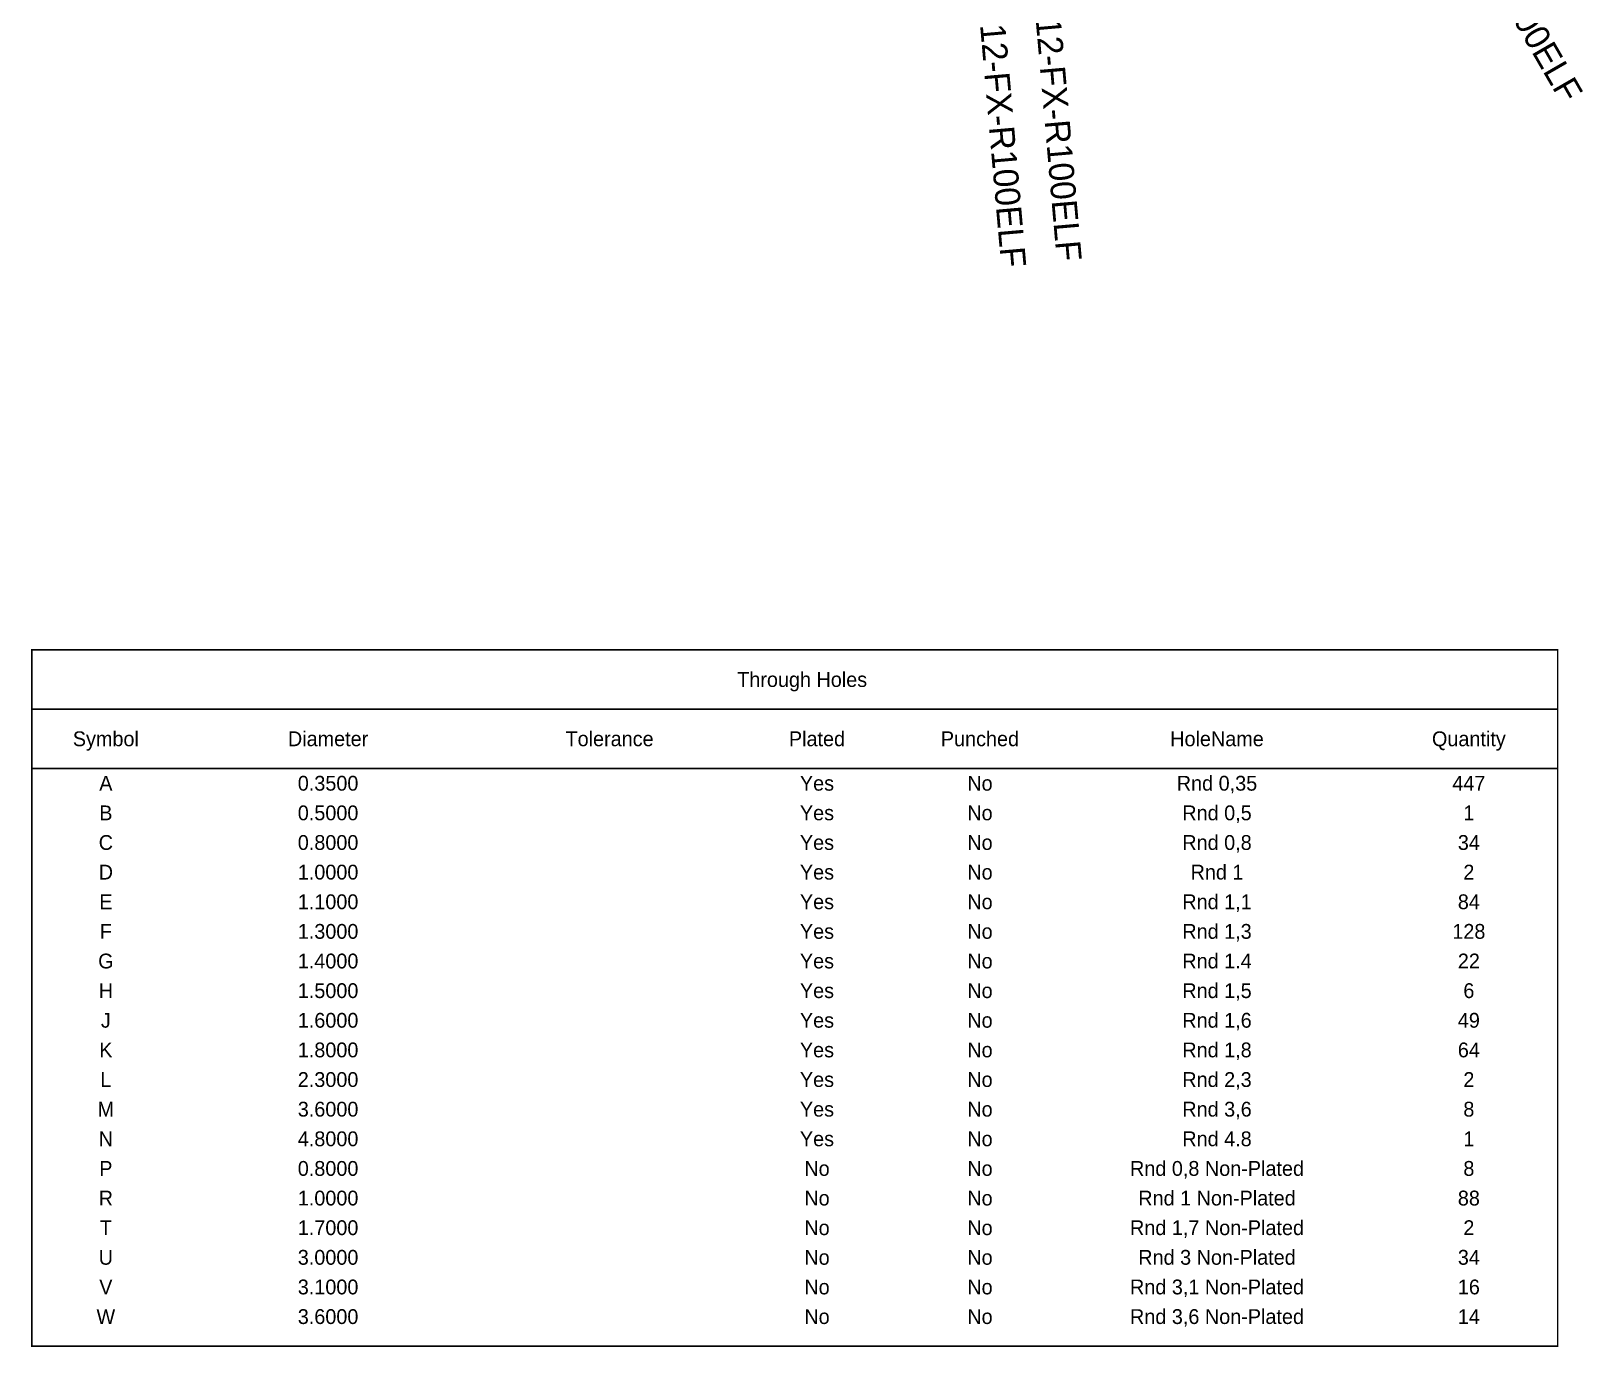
# Model space of a CAD drawing. Extents: x -98 to 119, y -207 to 98.
# Drawn here: x -68.3 to 57.4, y -207.2 to -100.6 of the extents above; entities that cross this region are included whole.
import ezdxf
from ezdxf.enums import TextEntityAlignment as Align

# ---------------------------------------------------------------- set-up
doc = ezdxf.new("R2010")
doc.units = 0
doc.header["$MEASUREMENT"] = 0
doc.layers.add('ASSEMBLY_PART_NUMBERS_TOP', color=102, linetype='CONTINUOUS')
doc.layers.add('DRILL_DRAWING', color=21, linetype='CONTINUOUS')
doc.styles.add('VERIBEST_GERBER_0', font='txt')

msp = doc.modelspace()

# ---------------------------------------------------------------- linework, layer by layer
at = {"layer": 'DRILL_DRAWING', "const_width": 0.12}
msp.add_lwpolyline([(-68.25, -207.15), (-68.25, -150.75), (55.35, -150.75), (55.35, -207.15)], close=True, dxfattribs=at)
for points in [[(-68.25, -155.55), (55.35, -155.55)], [(-68.25, -160.35), (55.35, -160.35)]]:
    msp.add_lwpolyline(points, dxfattribs=at)

# ---------------------------------------------------------------- texts
at = {"layer": 'ASSEMBLY_PART_NUMBERS_TOP', "style": 'VERIBEST_GERBER_0'}
for rotation, p in [(300, (42.949704, -80.479999)), (275, (14.280336, -90.278622)), (275, (9.780334, -90.778623))]:
    msp.add_text('CRM2512-FX-R100ELF', height=2.032, rotation=rotation, dxfattribs=at).set_placement(p, align=Align.TOP_LEFT)
at = {"layer": 'DRILL_DRAWING', "style": 'VERIBEST_GERBER_0'}
for s, p in [('Through Holes', (-5.85, -153.15)), ('Symbol', (-62.25, -157.95)), ('Diameter', (-44.25, -157.95)), ('Tolerance', (-21.45, -157.95)), ('Plated', (-4.65, -157.95)), ('Punched', (8.55, -157.95)), ('HoleName', (27.75, -157.95)), ('Quantity', (48.15, -157.95)), ('Rnd 0,35', (27.75, -161.55)), ('A', (-62.25, -161.55)), ('0.3500', (-44.25, -161.55)), ('Yes', (-4.65, -161.55)), ('No', (8.55, -161.55)), ('447', (48.15, -161.55)), ('B', (-62.25, -163.95)), ('0.5000', (-44.25, -163.95)), ('Yes', (-4.65, -163.95)), ('No', (8.55, -163.95)), ('Rnd 0,5', (27.75, -163.95)), ('1', (48.15, -163.95)), ('C', (-62.25, -166.35)), ('0.8000', (-44.25, -166.35)), ('Yes', (-4.65, -166.35)), ('No', (8.55, -166.35)), ('Rnd 0,8', (27.75, -166.35)), ('34', (48.15, -166.35)), ('D', (-62.25, -168.75)), ('1.0000', (-44.25, -168.75)), ('Yes', (-4.65, -168.75)), ('No', (8.55, -168.75)), ('Rnd 1', (27.75, -168.75)), ('2', (48.15, -168.75)), ('E', (-62.25, -171.15)), ('1.1000', (-44.25, -171.15)), ('Yes', (-4.65, -171.15)), ('No', (8.55, -171.15)), ('Rnd 1,1', (27.75, -171.15)), ('84', (48.15, -171.15)), ('F', (-62.25, -173.55)), ('1.3000', (-44.25, -173.55)), ('Yes', (-4.65, -173.55)), ('No', (8.55, -173.55)), ('Rnd 1,3', (27.75, -173.55)), ('128', (48.15, -173.55)), ('G', (-62.25, -175.95)), ('1.4000', (-44.25, -175.95)), ('Yes', (-4.65, -175.95)), ('No', (8.55, -175.95)), ('Rnd 1.4', (27.75, -175.95)), ('22', (48.15, -175.95)), ('H', (-62.25, -178.35)), ('1.5000', (-44.25, -178.35)), ('Yes', (-4.65, -178.35)), ('No', (8.55, -178.35)), ('Rnd 1,5', (27.75, -178.35)), ('6', (48.15, -178.35)), ('J', (-62.25, -180.75)), ('1.6000', (-44.25, -180.75)), ('Yes', (-4.65, -180.75)), ('No', (8.55, -180.75)), ('Rnd 1,6', (27.75, -180.75)), ('49', (48.15, -180.75)), ('K', (-62.25, -183.15)), ('1.8000', (-44.25, -183.15)), ('Yes', (-4.65, -183.15)), ('No', (8.55, -183.15)), ('Rnd 1,8', (27.75, -183.15)), ('64', (48.15, -183.15)), ('L', (-62.25, -185.55)), ('2.3000', (-44.25, -185.55)), ('Yes', (-4.65, -185.55)), ('No', (8.55, -185.55)), ('Rnd 2,3', (27.75, -185.55)), ('2', (48.15, -185.55)), ('Rnd 3,6', (27.75, -187.95)), ('M', (-62.25, -187.95)), ('3.6000', (-44.25, -187.95)), ('Yes', (-4.65, -187.95)), ('No', (8.55, -187.95)), ('8', (48.15, -187.95)), ('N', (-62.25, -190.35)), ('4.8000', (-44.25, -190.35)), ('Yes', (-4.65, -190.35)), ('No', (8.55, -190.35)), ('Rnd 4.8', (27.75, -190.35)), ('1', (48.15, -190.35)), ('P', (-62.25, -192.75)), ('0.8000', (-44.25, -192.75)), ('No', (-4.65, -192.75)), ('No', (8.55, -192.75)), ('Rnd 0,8 Non-Plated', (27.75, -192.75)), ('8', (48.15, -192.75)), ('R', (-62.25, -195.15)), ('1.0000', (-44.25, -195.15)), ('No', (-4.65, -195.15)), ('No', (8.55, -195.15)), ('Rnd 1 Non-Plated', (27.75, -195.15)), ('88', (48.15, -195.15)), ('T', (-62.25, -197.55)), ('1.7000', (-44.25, -197.55)), ('No', (-4.65, -197.55)), ('No', (8.55, -197.55)), ('Rnd 1,7 Non-Plated', (27.75, -197.55)), ('2', (48.15, -197.55)), ('U', (-62.25, -199.95)), ('3.0000', (-44.25, -199.95)), ('No', (-4.65, -199.95)), ('No', (8.55, -199.95)), ('Rnd 3 Non-Plated', (27.75, -199.95)), ('34', (48.15, -199.95)), ('V', (-62.25, -202.35)), ('3.1000', (-44.25, -202.35)), ('No', (-4.65, -202.35)), ('No', (8.55, -202.35)), ('Rnd 3,1 Non-Plated', (27.75, -202.35)), ('16', (48.15, -202.35)), ('W', (-62.25, -204.75)), ('3.6000', (-44.25, -204.75)), ('No', (-4.65, -204.75)), ('No', (8.55, -204.75)), ('Rnd 3,6 Non-Plated', (27.75, -204.75)), ('14', (48.15, -204.75))]:
    msp.add_text(s, height=1.2, dxfattribs=at).set_placement(p, align=Align.MIDDLE_CENTER)

doc.saveas('drawing.dxf')
